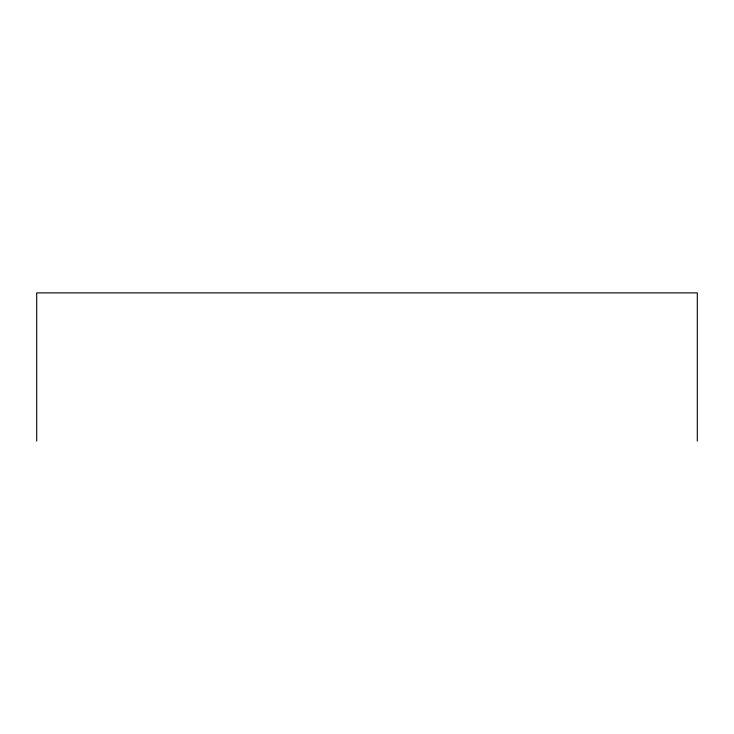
<?xml version="1.0" encoding="UTF-8"?>
<svg xmlns="http://www.w3.org/2000/svg" width="734" height="734" viewBox="0 0 734 734"><rect width="100%" height="100%" fill="white"/><g stroke="black" fill="none" stroke-linecap="round" stroke-linejoin="round"><path stroke-width="1.1" d="M697.3 441.116L697.3 292.884L36.7 292.884L36.7 441.116"/></g></svg>
